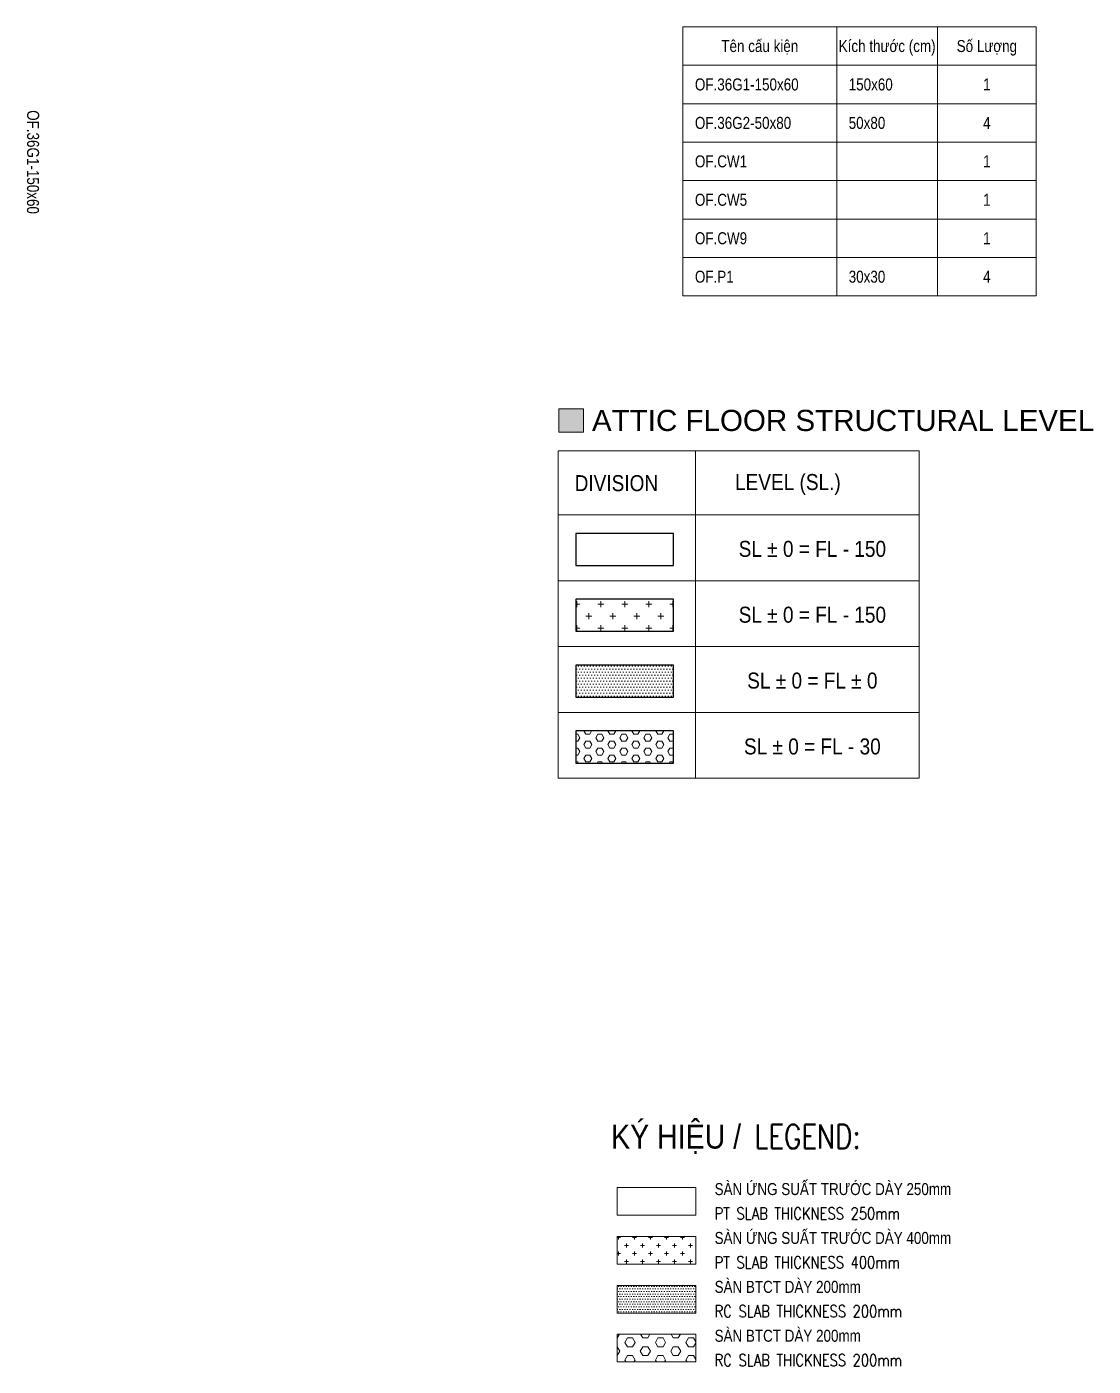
# Model space of a CAD drawing. Header units: millimetres. Extents: x -179076 to 119312, y -18667 to 180141.
# Drawn here: x 86027 to 119312, y 20291 to 62097 of the extents above; entities that cross this region are included whole.
import ezdxf
from ezdxf.enums import TextEntityAlignment as Align

# ---------------------------------------------------------------- set-up
doc = ezdxf.new("R2010")
doc.units = ezdxf.units.MM
doc.layers.get('0').update_dxf_attribs({"lineweight": 20})
doc.layers.add('$0$2020-08-14', color=2, linetype='Continuous', plot=False)
doc.layers.add('$0$FOOTING BOTTOM LEVEL$0$@ SL+100 EL-1.3', color=11, linetype='Continuous')
doc.layers.add('$0$FOOTING BOTTOM LEVEL$0$@ SL+300 EL-1.1', color=41, linetype='Continuous')
for name, color, linetype, lineweight in [('$0$NDC_S_HATCH MATERIAL', 8, 'Continuous', 13), ('$1$NDC_S_THIN LINE', 8, 'Continuous', 9), ('$3$NDC_S_VN TEXT', 7, 'Continuous', 20), ('NDC_S_ANNO', 7, 'Continuous', 20), ('NDC_S_CONTINUOUS', 3, 'Continuous', 20), ('NDC_S_ENG TEXT', 2, 'Continuous', 20), ('NDC_S_HATCH MATERIAL', 8, 'Continuous', 13), ('NDC_S_VN TEXT', 7, 'Continuous', 20), ('NDC_Table', 3, 'Continuous', 20)]:
    doc.layers.add(name, color=color, linetype=linetype, lineweight=lineweight)
doc.styles.add('$0$FOOTING BOTTOM LEVEL$0$AREA MENSURATION$0$Style-Arial', font='arial.ttf')
doc.styles.add('$0$NDC_ARIAL', font='arial.ttf', dxfattribs={"width": 0.85})
doc.styles.add('ARIAL', font='arial.ttf', dxfattribs={"width": 0.8})
doc.styles.add('NDC_ARIAL', font='arial.ttf', dxfattribs={"width": 0.85})
doc.styles.add('NDC_EN TXT', font='romans.shx', dxfattribs={"width": 0.8})
doc.styles.add('NDC_VIE TXT', font='arial.ttf', dxfattribs={"width": 0.8})

msp = doc.modelspace()

# ---------------------------------------------------------------- hatches: boundary and pattern name
at = {"layer": '$0$NDC_S_HATCH MATERIAL'}
h = msp.add_hatch(dxfattribs=at)
h.set_pattern_fill('DOTS', color=256, scale=50)
h.paths.add_polyline_path([(104450.3, 22814), (104450.3, 21949.9), (106908.6, 21949.9), (106908.6, 22814)])
h = msp.add_hatch(dxfattribs=at)
h.set_pattern_fill('HEX', color=256, scale=50)
h.paths.add_polyline_path([(104450.3, 21288), (104450.3, 20423.9), (106908.6, 20423.9), (106908.6, 21288)])
at = {"layer": '$1$NDC_S_THIN LINE', "ltscale": 100}
h = msp.add_hatch(color=251, dxfattribs=at)
h.dxf.hatch_style = 1
h.paths.add_polyline_path([(103403.4, 50176.7), (102633.4, 50176.7), (102633.4, 49444.5), (103403.4, 49444.5)])
at = {"layer": 'NDC_S_HATCH MATERIAL', "ltscale": 500}
h = msp.add_hatch(dxfattribs=at)
h.set_pattern_fill('CROSS', color=256, scale=1000, pattern_type=2)
h.set_pattern_definition([(0, (-3067.03, 5309.89), (250, 250), [125, -375]), (90, (-3004.53, 5247.39), (-250, 250), [125, -375])])
h.paths.add_polyline_path([(104450.3, 24340), (104450.3, 23475.9), (106908.6, 23475.9), (106908.6, 24340)])

# ---------------------------------------------------------------- linework, layer by layer
msp.add_lwpolyline([(102633.4, 50176.7), (103403.4, 50176.7), (103403.4, 49444.5), (102633.4, 49444.5)], close=True)
at = {"layer": 'NDC_S_CONTINUOUS'}
for points in [[(104450.3, 25866), (106908.6, 25866), (106908.6, 25001.9), (104450.3, 25001.9)], [(104450.3, 24340), (106908.6, 24340), (106908.6, 23475.9), (104450.3, 23475.9)], [(104450.3, 22814), (106908.6, 22814), (106908.6, 21949.9), (104450.3, 21949.9)], [(104450.3, 21288), (106908.6, 21288), (106908.6, 20423.9), (104450.3, 20423.9)]]:
    msp.add_lwpolyline(points, close=True, dxfattribs=at)
at = {"layer": 'NDC_Table'}
for p, q in [((106505.2, 62097), (106505.2, 53697)), ((106505.2, 62097), (117530.2, 62097)), ((111305.2, 62097), (111305.2, 53697)), ((114455.2, 62097), (114455.2, 53697)), ((117530.2, 62097), (117530.2, 53697)), ((106505.2, 60897), (117530.2, 60897)), ((106505.2, 59697), (117530.2, 59697)), ((106505.2, 58497), (117530.2, 58497)), ((106505.2, 58497), (117530.2, 58497)), ((106505.2, 57297), (117530.2, 57297)), ((106505.2, 56097), (117530.2, 56097)), ((106505.2, 54897), (117530.2, 54897)), ((106505.2, 53697), (117530.2, 53697))]:
    msp.add_line(p, q, dxfattribs=at)

# ---------------------------------------------------------------- texts
at = {"style": '$0$FOOTING BOTTOM LEVEL$0$AREA MENSURATION$0$Style-Arial'}
msp.add_text('ATTIC FLOOR STRUCTURAL LEVEL', height=660, dxfattribs=at).set_placement((103667.1, 50140.5), align=Align.TOP_LEFT)
at = {"layer": 'NDC_S_ANNO', "style": 'ARIAL', "width": 0.8}
msp.add_text('OF.36G1-150x60', height=375, rotation=269.9023, dxfattribs=at).set_placement((86222.6, 57874.9), align=Align.MIDDLE_CENTER)
at = {"layer": 'NDC_S_ENG TEXT', "attachment_point": 1, "line_spacing_factor": 0.7, "style": 'NDC_EN TXT'}
for s, insert, char_height in [('LEGEND:', (108737.2, 27833.5), 750), ('PT SLAB THICKNESS 250mm', (107494.5, 25244.2), 375), ('PT SLAB THICKNESS 400mm', (107494.5, 23718.2), 375), ('RC SLAB THICKNESS 200mm', (107494.5, 22192.2), 375), ('RC SLAB THICKNESS 200mm', (107494.5, 20666.2), 375)]:
    msp.add_mtext_dynamic_manual_height_columns(s, width=11151.525, gutter_width=10, heights=[0], dxfattribs=dict(at, insert=insert, char_height=char_height))
at = {"layer": 'NDC_S_VN TEXT', "style": 'NDC_ARIAL', "width": 0.8}
for s, p in [('Tên cấu kiện', (108905.2, 61497)), ('Kích thước (cm)', (112880.2, 61497)), ('Số Lượng', (115992.7, 61497)), ('1', (115992.7, 60297)), ('4', (115992.7, 59097)), ('1', (115992.7, 57897)), ('1', (115992.7, 56697)), ('1', (115992.7, 55497)), ('4', (115992.7, 54297))]:
    msp.add_text(s, height=375, dxfattribs=at).set_placement(p, align=Align.MIDDLE_CENTER)
for s, p in [('OF.36G1-150x60', (106880.2, 60297)), ('150x60', (111680.2, 60297)), ('OF.36G2-50x80', (106880.2, 59097)), ('50x80', (111680.2, 59097)), ('OF.CW1', (106880.2, 57897)), ('OF.CW5', (106880.2, 56697)), ('OF.CW9', (106880.2, 55497)), ('OF.P1', (106880.2, 54297)), ('30x30', (111680.2, 54297))]:
    msp.add_text(s, height=375, dxfattribs=at).set_placement(p, align=Align.MIDDLE_LEFT)
at = {"layer": 'NDC_S_VN TEXT', "style": 'NDC_VIE TXT', "width": 0.85}
msp.add_text('KÝ HIỆU /', height=750, dxfattribs=at).set_placement((104265.2, 27833.5), align=Align.TOP_LEFT)
at = {"layer": 'NDC_S_VN TEXT', "char_height": 375, "attachment_point": 1, "style": 'NDC_VIE TXT'}
for s, insert in [('SÀN ỨNG SUẤT TRƯỚC DÀY 250mm', (107494.5, 26007.6)), ('SÀN ỨNG SUẤT TRƯỚC DÀY 400mm', (107494.5, 24481.6)), ('SÀN BTCT DÀY 200mm', (107494.5, 22955.6)), ('SÀN BTCT DÀY 200mm', (107494.5, 21429.6))]:
    msp.add_mtext_dynamic_manual_height_columns(s, width=8485.707, gutter_width=10, heights=[0], dxfattribs=dict(at, insert=insert))

# ---------------------------------------------------------------- wipeouts: each hides what was drawn before it
msp.add_wipeout([(102615.3, 48863.4), (113880.8, 48863.4), (113880.8, 38641.1), (102615.3, 38641.1)]).dxf.layer = '$0$2020-08-14'

# ---------------------------------------------------------------- next in the draw order: hatches: boundary and pattern name
at = {"layer": '$0$NDC_S_HATCH MATERIAL'}
h = msp.add_hatch(dxfattribs=at)
h.set_pattern_fill('CROSS', color=256, scale=1500)
h.set_pattern_definition([(0, (-73901.7, -23425.23), (375, 375), [187.5, -562.5]), (90, (-73807.96, -23518.98), (-375, 375), [187.5, -562.5])])
h.paths.add_polyline_path([(106213.4, 44229.2), (103163, 44229.2), (103163, 43229.2), (106213.4, 43229.2)])
h = msp.add_hatch(dxfattribs=at)
h.set_pattern_fill('DOTS', color=256, scale=1500)
h.set_pattern_definition([(0, (-73901.71, -33703.15), (46.875, 93.75), [0, -93.75])])
h.paths.add_polyline_path([(106213.4, 42173.7), (103163, 42173.7), (103163, 41173.7), (106213.4, 41173.7)])
h = msp.add_hatch(dxfattribs=at)
h.set_pattern_fill('HEX', color=256, scale=1000)
h.set_pattern_definition([(0, (-73901.71, -31647.56), (0, 216.50635), [125, -250]), (120, (-73901.71, -31647.56), (-187.5, -108.25318), [125, -250]), (60, (-73776.71, -31647.56), (-187.5, 108.25318), [125, -250])])
h.paths.add_polyline_path([(106213.4, 40118.1), (103163, 40118.1), (103163, 39118.1), (106213.4, 39118.1)])

# ---------------------------------------------------------------- next in the draw order: linework, layer by layer
at = {"layer": '$0$FOOTING BOTTOM LEVEL$0$@ SL+100 EL-1.3', "color": 7}
for points in [[(106213.4, 42173.7), (103163, 42173.7), (103163, 41173.7), (106213.4, 41173.7)], [(106213.4, 40118.1), (103163, 40118.1), (103163, 39118.1), (106213.4, 39118.1)]]:
    msp.add_lwpolyline(points, close=True, dxfattribs=at)
at = {"layer": '$0$FOOTING BOTTOM LEVEL$0$@ SL+300 EL-1.1', "color": 7}
for points in [[(106213.4, 46284.8), (103163, 46284.8), (103163, 45284.8), (106213.4, 45284.8)], [(106213.4, 44229.2), (103163, 44229.2), (103163, 43229.2), (106213.4, 43229.2)]]:
    msp.add_lwpolyline(points, close=True, dxfattribs=at)
for p, q in [((102615.3, 48863.4), (113880.8, 48863.4)), ((102615.3, 48863.4), (102615.3, 38641.1)), ((106895.1, 48863.4), (106895.1, 38641.1)), ((113880.8, 48863.4), (113880.8, 38641.1)), ((102615.3, 46863.4), (113880.8, 46863.4)), ((102615.3, 44807.9), (113880.8, 44807.9)), ((102615.3, 42752.3), (113880.8, 42752.3)), ((102615.3, 40696.7), (113880.8, 40696.7)), ((102615.3, 38641.1), (113880.8, 38641.1))]:
    msp.add_line(p, q)

# ---------------------------------------------------------------- next in the draw order: texts
at = {"layer": '$3$NDC_S_VN TEXT', "style": '$0$NDC_ARIAL', "width": 0.85}
for s, p in [('DIVISION', (103125.9, 48103.1)), ('LEVEL (SL.)', (108132.1, 48137.7))]:
    msp.add_text(s, height=500, dxfattribs=at).set_placement(p, align=Align.TOP_LEFT)
for s, p in [('SL %%P 0 = FL - 150', (110545.8, 45552.4)), ('SL %%P 0 = FL - 150', (110545.8, 43496.8)), ('SL %%P 0 = FL %%P 0', (110545.8, 41441.3)), ('SL %%P 0 = FL - 30', (110545.8, 39385.7))]:
    msp.add_text(s, height=500, dxfattribs=at).set_placement(p, align=Align.CENTER)

doc.saveas('drawing.dxf')
